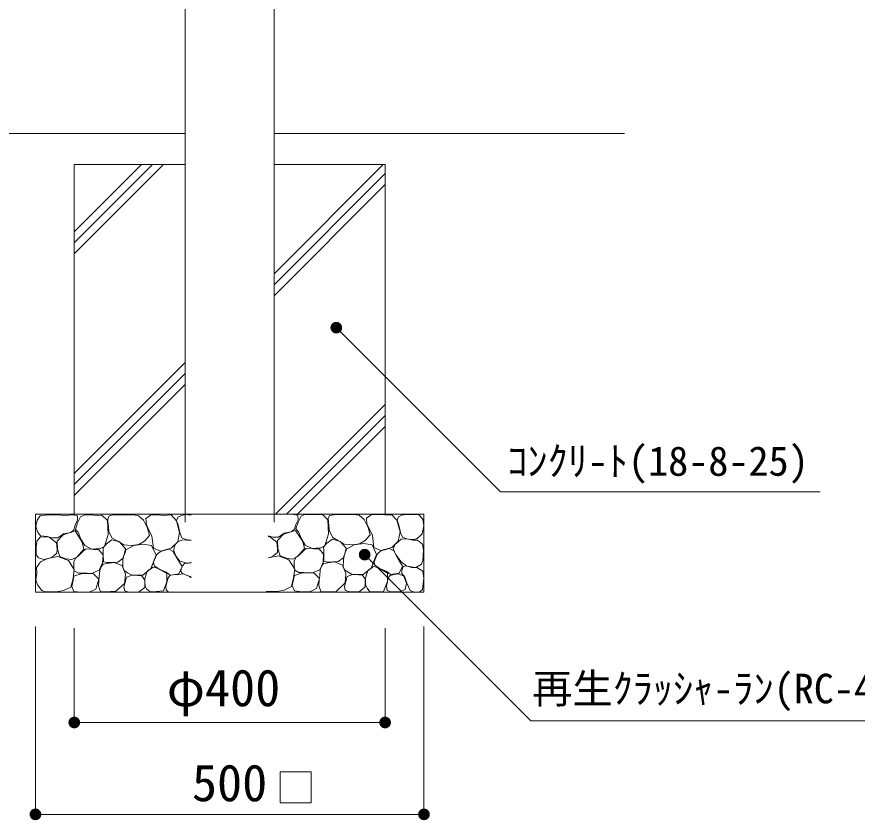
# Model space of a CAD drawing. Units: millimetres on the paper, scale 1:20. Extents: x 12 to 286, y 10 to 196.
# Drawn here: x 40 to 94.1, y 87.1 to 138.7 of the extents above; entities that cross this region are included whole.
import ezdxf
from ezdxf.enums import TextEntityAlignment as Align

# ---------------------------------------------------------------- set-up
doc = ezdxf.new("R2010")
doc.units = ezdxf.units.MM
for name, color, linetype, lineweight in [('0_2', 1, 'Continuous', 13), ('ハッチ', 4, 'Continuous', 13), ('寸法', 1, 'Continuous', 13), ('本体', 7, 'Continuous', 13)]:
    doc.layers.add(name, color=color, linetype=linetype, lineweight=lineweight)
doc.styles.add('ＭＳ ゴシック', font='')
doc.styles.get('ＭＳ ゴシック').set_extended_font_data('MS Gothic')

# ---------------------------------------------------------------- blocks, each defined once
blk = doc.blocks.new('filled_dot')
at = {"color": 0, "linetype": 'Continuous', "lineweight": -2, "const_width": 1.25}
blk.add_lwpolyline([(-0.625, 0, 1), (0.625, 0, 1)], format="xyb", close=True, dxfattribs=at)

msp = doc.modelspace()

# ---------------------------------------------------------------- linework, layer by layer
at = {"layer": '0_2'}
for p, q in [((41.223, 99.527), (41.223, 87.446)), ((66.223, 99.527), (66.223, 87.446)), ((43.723, 99.414), (43.723, 93.353)), ((63.723, 99.414), (63.723, 93.353)), ((43.723, 93.353), (63.723, 93.353)), ((41.223, 87.446), (66.223, 87.446))]:
    msp.add_line(p, q, dxfattribs=at)
at = {"layer": 'ハッチ'}
for p, q in [((43.723, 124.917), (48.048, 129.243)), ((43.723, 124.21), (48.755, 129.243)), ((43.723, 123.503), (49.462, 129.243)), ((56.58, 122.218), (63.604, 129.243)), ((56.58, 121.511), (63.723, 128.654)), ((56.58, 120.804), (63.723, 127.947)), ((43.723, 109.361), (50.865, 116.503)), ((43.723, 108.654), (50.865, 115.796)), ((43.723, 107.947), (50.865, 115.089)), ((56.661, 106.743), (63.723, 113.804)), ((57.368, 106.743), (63.723, 113.097)), ((58.075, 106.743), (63.723, 112.39)), ((41.341, 106.371), (41.531, 106.636)), ((41.531, 106.636), (41.868, 106.692)), ((41.868, 106.692), (42.591, 106.71)), ((42.591, 106.71), (43.162, 106.662)), ((43.162, 106.662), (43.644, 106.719)), ((43.644, 106.719), (43.921, 106.649)), ((43.921, 106.649), (43.934, 106.358)), ((43.935, 106.195), (44.124, 106.587)), ((44.124, 106.587), (44.356, 106.689)), ((44.356, 106.689), (44.734, 106.703)), ((44.734, 106.703), (45.185, 106.674)), ((45.185, 106.674), (45.505, 106.689)), ((45.505, 106.689), (45.853, 106.355)), ((45.877, 106.435), (45.965, 106.648)), ((45.965, 106.648), (46.253, 106.71)), ((46.253, 106.71), (46.654, 106.71)), ((46.654, 106.71), (47.078, 106.705)), ((47.078, 106.705), (47.524, 106.719)), ((47.524, 106.719), (47.856, 106.648)), ((47.856, 106.648), (48.181, 106.372)), ((48.335, 106.464), (48.62, 106.691)), ((48.62, 106.691), (49.066, 106.714)), ((49.066, 106.714), (49.499, 106.671)), ((49.499, 106.671), (49.959, 106.705)), ((49.959, 106.705), (50.296, 106.332)), ((50.299, 106.317), (50.387, 106.552)), ((50.387, 106.552), (50.615, 106.669)), ((50.615, 106.669), (50.901, 106.721)), ((50.901, 106.721), (51.238, 106.691)), ((57.832, 106.727), (58.11, 106.689)), ((58.11, 106.689), (58.122, 106.398)), ((58.124, 106.235), (58.312, 106.627)), ((58.312, 106.627), (58.521, 106.707)), ((58.521, 106.707), (58.927, 106.73)), ((58.927, 106.73), (59.373, 106.714)), ((59.373, 106.714), (59.693, 106.729)), ((59.693, 106.729), (60.042, 106.394)), ((60.066, 106.475), (60.155, 106.665)), ((60.155, 106.665), (60.447, 106.72)), ((60.447, 106.72), (60.849, 106.726)), ((60.849, 106.726), (61.243, 106.725)), ((61.243, 106.725), (61.656, 106.725)), ((61.656, 106.725), (62.044, 106.687)), ((62.044, 106.687), (62.37, 106.412)), ((62.524, 106.504), (62.825, 106.706)), ((62.825, 106.706), (63.267, 106.739)), ((63.267, 106.739), (63.681, 106.703)), ((63.681, 106.703), (64.153, 106.706)), ((64.153, 106.706), (64.484, 106.371)), ((64.488, 106.357), (64.576, 106.591)), ((64.576, 106.591), (64.776, 106.685)), ((64.776, 106.685), (65.097, 106.735)), ((65.097, 106.735), (65.427, 106.731)), ((65.427, 106.731), (65.901, 106.71)), ((65.901, 106.71), (66.154, 106.43)), ((41.252, 105.966), (41.341, 106.371)), ((43.782, 106.042), (43.694, 105.739)), ((43.934, 106.358), (43.782, 106.042)), ((43.79, 105.759), (43.935, 106.195)), ((45.853, 106.355), (45.897, 105.44)), ((45.89, 106.21), (45.877, 106.435)), ((45.915, 105.972), (45.89, 106.21)), ((48.181, 106.372), (48.444, 105.859)), ((48.369, 106.066), (48.335, 106.464)), ((48.485, 105.834), (48.369, 106.066)), ((50.296, 106.332), (50.495, 105.568)), ((50.402, 106.068), (50.299, 106.317)), ((50.475, 105.745), (50.402, 106.068)), ((57.971, 106.082), (57.882, 105.779)), ((58.122, 106.398), (57.971, 106.082)), ((57.978, 105.799), (58.124, 106.235)), ((60.042, 106.394), (60.086, 105.479)), ((60.078, 106.249), (60.066, 106.475)), ((60.103, 106.012), (60.078, 106.249)), ((60.141, 105.661), (60.103, 106.012)), ((62.37, 106.412), (62.633, 105.899)), ((62.557, 106.106), (62.524, 106.504)), ((62.673, 105.873), (62.557, 106.106)), ((64.484, 106.371), (64.684, 105.607)), ((64.591, 106.107), (64.488, 106.357)), ((64.664, 105.784), (64.591, 106.107)), ((66.206, 105.997), (66.103, 105.491)), ((66.154, 106.43), (66.206, 105.997)), ((41.354, 105.625), (41.252, 105.966)), ((41.556, 105.36), (41.354, 105.625)), ((43.036, 105.486), (42.669, 105.233)), ((43.005, 105.425), (43.775, 105.672)), ((43.491, 105.575), (43.036, 105.486)), ((43.694, 105.739), (43.491, 105.575)), ((43.775, 105.672), (44.24, 104.96)), ((43.964, 105.585), (43.79, 105.759)), ((44.153, 105.135), (43.964, 105.585)), ((45.952, 105.622), (45.915, 105.972)), ((46.165, 105.208), (45.952, 105.622)), ((48.444, 105.859), (48.57, 105.384)), ((48.717, 105.335), (48.485, 105.834)), ((50.495, 105.568), (50.379, 104.97)), ((50.534, 105.503), (50.475, 105.745)), ((50.652, 105.231), (50.534, 105.503)), ((56.801, 105.058), (57.193, 105.465)), ((57.224, 105.526), (56.858, 105.273)), ((57.193, 105.465), (57.964, 105.712)), ((57.68, 105.614), (57.224, 105.526)), ((57.882, 105.779), (57.68, 105.614)), ((57.964, 105.712), (58.429, 105)), ((58.153, 105.625), (57.978, 105.799)), ((58.342, 105.174), (58.153, 105.625)), ((60.086, 105.479), (59.853, 104.709)), ((60.354, 105.248), (60.141, 105.661)), ((62.633, 105.899), (62.758, 105.423)), ((62.906, 105.375), (62.673, 105.873)), ((64.684, 105.607), (64.567, 105.01)), ((64.723, 105.542), (64.664, 105.784)), ((64.84, 105.271), (64.723, 105.542)), ((66.103, 105.491), (65.971, 105.366)), ((41.27, 104.631), (41.302, 105.022)), ((41.302, 105.022), (41.552, 105.303)), ((41.552, 105.303), (42.099, 105.272)), ((41.986, 105.322), (41.556, 105.36)), ((42.302, 105.233), (41.986, 105.322)), ((42.099, 105.272), (42.568, 104.912)), ((42.669, 105.233), (42.302, 105.233)), ((42.568, 104.912), (42.615, 104.49)), ((42.612, 105.018), (43.005, 105.425)), ((42.642, 104.495), (42.612, 105.018)), ((44.4, 104.728), (44.153, 105.135)), ((44.24, 104.96), (44.342, 104.51)), ((45.897, 105.44), (45.664, 104.67)), ((45.792, 104.841), (46.145, 105.109)), ((46.145, 105.109), (46.632, 104.963)), ((46.528, 105.008), (46.165, 105.208)), ((46.917, 104.783), (46.528, 105.008)), ((46.632, 104.963), (47.022, 104.525)), ((48.244, 105.021), (47.881, 104.795)), ((48.57, 105.384), (48.244, 105.021)), ((48.817, 104.572), (48.717, 105.335)), ((50.379, 104.97), (49.963, 104.572)), ((50.267, 104.849), (50.394, 104.975)), ((50.394, 104.975), (50.686, 105.102)), ((50.909, 105.128), (50.652, 105.231)), ((50.686, 105.102), (51.238, 105.069)), ((51.158, 105.084), (50.909, 105.128)), ((51.238, 105.082), (51.158, 105.084)), ((56.491, 105.273), (56.201, 105.354)), ((56.201, 105.316), (56.288, 105.311)), ((56.288, 105.311), (56.757, 104.952)), ((56.858, 105.273), (56.491, 105.273)), ((56.757, 104.952), (56.803, 104.53)), ((56.83, 104.535), (56.801, 105.058)), ((58.589, 104.768), (58.342, 105.174)), ((58.429, 105), (58.53, 104.55)), ((59.981, 104.881), (60.334, 105.148)), ((60.334, 105.148), (60.821, 105.002)), ((60.717, 105.048), (60.354, 105.248)), ((61.105, 104.823), (60.717, 105.048)), ((60.821, 105.002), (61.211, 104.564)), ((62.433, 105.06), (62.069, 104.835)), ((62.758, 105.423), (62.433, 105.06)), ((63.006, 104.611), (62.906, 105.375)), ((64.567, 105.01), (64.152, 104.611)), ((64.377, 104.813), (64.554, 104.98)), ((64.554, 104.98), (64.753, 105.146)), ((64.753, 105.146), (65.117, 105.167)), ((65.097, 105.168), (64.84, 105.271)), ((65.347, 105.124), (65.097, 105.168)), ((65.117, 105.167), (65.503, 105.073)), ((65.574, 105.117), (65.347, 105.124)), ((65.503, 105.073), (65.816, 105.084)), ((65.78, 105.197), (65.574, 105.117)), ((65.971, 105.366), (65.78, 105.197)), ((65.816, 105.084), (66.118, 104.813)), ((41.27, 104.147), (41.27, 104.631)), ((42.615, 104.49), (42.599, 104.24)), ((42.787, 104.031), (42.642, 104.495)), ((44.342, 104.51), (44.182, 104.321)), ((44.261, 104.336), (44.453, 104.509)), ((44.836, 104.495), (44.4, 104.728)), ((44.453, 104.509), (44.684, 104.528)), ((44.684, 104.528), (44.954, 104.49)), ((45.359, 104.539), (44.836, 104.495)), ((44.954, 104.49), (45.281, 104.48)), ((45.281, 104.48), (45.58, 104.143)), ((45.664, 104.67), (45.346, 104.522)), ((45.573, 104.585), (45.792, 104.841)), ((45.585, 104.366), (45.573, 104.585)), ((45.585, 104.147), (45.585, 104.366)), ((47.022, 104.525), (46.876, 103.916)), ((47.405, 104.733), (46.917, 104.783)), ((46.965, 104.229), (47.04, 104.453)), ((47.04, 104.453), (47.549, 104.738)), ((47.881, 104.795), (47.405, 104.733)), ((47.549, 104.738), (48.158, 104.825)), ((48.158, 104.825), (48.692, 104.738)), ((48.692, 104.738), (48.99, 104.118)), ((49.266, 104.372), (48.817, 104.572)), ((49.264, 104.347), (49.509, 104.414)), ((49.963, 104.572), (49.266, 104.372)), ((49.509, 104.414), (49.799, 104.503)), ((49.799, 104.503), (50.089, 104.347)), ((50.121, 104.391), (50.141, 104.644)), ((50.219, 104.187), (50.121, 104.391)), ((50.141, 104.644), (50.267, 104.849)), ((56.803, 104.53), (56.788, 104.28)), ((56.975, 104.07), (56.83, 104.535)), ((58.228, 104.154), (58.449, 104.376)), ((58.53, 104.55), (58.371, 104.361)), ((58.449, 104.376), (58.642, 104.549)), ((59.025, 104.535), (58.589, 104.768)), ((58.642, 104.549), (58.873, 104.568)), ((58.873, 104.568), (59.143, 104.53)), ((59.548, 104.579), (59.025, 104.535)), ((59.143, 104.53), (59.47, 104.52)), ((59.47, 104.52), (59.768, 104.183)), ((59.853, 104.709), (59.535, 104.561)), ((59.761, 104.625), (59.981, 104.881)), ((59.774, 104.406), (59.761, 104.625)), ((59.774, 104.187), (59.774, 104.406)), ((61.211, 104.564), (61.064, 103.956)), ((61.594, 104.772), (61.105, 104.823)), ((61.154, 104.269), (61.228, 104.492)), ((61.228, 104.492), (61.738, 104.778)), ((62.069, 104.835), (61.594, 104.772)), ((61.738, 104.778), (62.346, 104.865)), ((62.346, 104.865), (62.88, 104.778)), ((62.88, 104.778), (63.178, 104.157)), ((63.454, 104.412), (63.006, 104.611)), ((63.23, 104.208), (63.453, 104.386)), ((63.453, 104.386), (63.698, 104.453)), ((64.152, 104.611), (63.454, 104.412)), ((63.698, 104.453), (63.988, 104.542)), ((63.988, 104.542), (64.278, 104.386)), ((64.231, 104.532), (64.377, 104.813)), ((64.325, 104.323), (64.231, 104.532)), ((64.278, 104.386), (64.501, 103.985)), ((66.118, 104.813), (66.201, 104.469)), ((66.201, 104.469), (66.181, 104.104)), ((41.411, 103.943), (41.27, 104.147)), ((41.755, 103.834), (41.411, 103.943)), ((41.538, 103.679), (42.018, 103.897)), ((42.146, 103.928), (41.755, 103.834)), ((42.018, 103.897), (42.672, 104.028)), ((42.38, 104.053), (42.146, 103.928)), ((42.599, 104.24), (42.38, 104.053)), ((42.672, 104.028), (43.341, 103.781)), ((43.179, 103.885), (42.787, 104.031)), ((43.572, 103.827), (43.179, 103.885)), ((43.891, 103.987), (43.572, 103.827)), ((43.693, 103.691), (43.798, 103.932)), ((43.798, 103.932), (44.039, 104.115)), ((44.182, 104.321), (43.891, 103.987)), ((44.039, 104.115), (44.261, 104.336)), ((45.58, 104.143), (45.541, 103.614)), ((45.597, 103.685), (45.585, 104.147)), ((46.876, 103.916), (46.523, 103.673)), ((46.854, 103.72), (46.878, 103.981)), ((46.878, 103.981), (46.965, 104.229)), ((48.99, 104.118), (48.642, 103.249)), ((48.829, 103.656), (48.952, 103.968)), ((48.952, 103.968), (49.041, 104.169)), ((49.041, 104.169), (49.264, 104.347)), ((50.089, 104.347), (50.312, 103.946)), ((50.306, 104.002), (50.219, 104.187)), ((50.501, 103.749), (50.306, 104.002)), ((50.312, 103.946), (50.658, 103.377)), ((56.334, 103.967), (56.201, 103.935)), ((56.201, 103.934), (56.207, 103.937)), ((56.207, 103.937), (56.861, 104.067)), ((56.569, 104.092), (56.334, 103.967)), ((56.788, 104.28), (56.569, 104.092)), ((56.861, 104.067), (57.529, 103.82)), ((57.368, 103.925), (56.975, 104.07)), ((57.76, 103.867), (57.368, 103.925)), ((58.08, 104.027), (57.76, 103.867)), ((57.881, 103.731), (57.987, 103.971)), ((57.987, 103.971), (58.228, 104.154)), ((58.371, 104.361), (58.08, 104.027)), ((59.768, 104.183), (59.73, 103.654)), ((59.786, 103.724), (59.774, 104.187)), ((61.064, 103.956), (60.711, 103.712)), ((61.042, 103.76), (61.067, 104.021)), ((61.067, 104.021), (61.154, 104.269)), ((63.178, 104.157), (62.83, 103.288)), ((63.018, 103.696), (63.14, 104.008)), ((63.14, 104.008), (63.23, 104.208)), ((64.409, 104.167), (64.325, 104.323)), ((64.742, 103.719), (64.409, 104.167)), ((64.501, 103.985), (64.846, 103.417)), ((66.181, 104.104), (66.149, 103.771)), ((41.291, 103.331), (41.538, 103.679)), ((41.306, 102.938), (41.291, 103.331)), ((43.341, 103.781), (43.718, 103.185)), ((43.683, 103.364), (43.693, 103.691)), ((43.721, 103.104), (43.683, 103.364)), ((45.541, 103.614), (45.33, 103.142)), ((45.365, 103.131), (45.443, 103.365)), ((45.443, 103.365), (45.573, 103.546)), ((45.573, 103.546), (46.274, 103.637)), ((45.817, 103.636), (45.597, 103.685)), ((46.145, 103.648), (45.817, 103.636)), ((46.523, 103.673), (46.145, 103.648)), ((46.274, 103.637), (46.794, 103.443)), ((46.794, 103.443), (47.015, 102.897)), ((46.841, 103.373), (46.854, 103.72)), ((46.928, 103.137), (46.841, 103.373)), ((48.651, 103.233), (48.771, 103.353)), ((48.771, 103.353), (49.055, 103.287)), ((48.863, 103.422), (48.829, 103.656)), ((49.153, 103.232), (48.863, 103.422)), ((49.055, 103.287), (49.677, 102.927)), ((50.658, 103.377), (50.446, 102.909)), ((51.027, 103.584), (50.501, 103.749)), ((50.607, 103.262), (50.702, 103.444)), ((50.702, 103.444), (50.813, 103.587)), ((50.813, 103.587), (50.995, 103.595)), ((50.995, 103.595), (51.217, 103.626)), ((51.238, 103.673), (51.027, 103.584)), ((51.217, 103.626), (51.238, 103.633)), ((57.529, 103.82), (57.907, 103.225)), ((57.871, 103.403), (57.881, 103.731)), ((57.91, 103.144), (57.871, 103.403)), ((59.73, 103.654), (59.518, 103.182)), ((59.553, 103.171), (59.631, 103.404)), ((59.631, 103.404), (59.761, 103.586)), ((59.761, 103.586), (60.463, 103.677)), ((60.005, 103.676), (59.786, 103.724)), ((60.334, 103.688), (60.005, 103.676)), ((60.711, 103.712), (60.334, 103.688)), ((60.463, 103.677), (60.982, 103.482)), ((60.982, 103.482), (61.203, 102.937)), ((61.03, 103.413), (61.042, 103.76)), ((61.117, 103.177), (61.03, 103.413)), ((62.83, 103.288), (62.321, 102.866)), ((62.84, 103.272), (62.96, 103.392)), ((62.96, 103.392), (63.244, 103.327)), ((63.051, 103.462), (63.018, 103.696)), ((63.341, 103.272), (63.051, 103.462)), ((63.244, 103.327), (63.866, 102.967)), ((64.846, 103.417), (64.634, 102.949)), ((65.128, 103.417), (64.742, 103.719)), ((64.803, 103.128), (64.895, 103.392)), ((64.895, 103.392), (65.078, 103.422)), ((65.078, 103.422), (65.423, 103.331)), ((65.701, 103.333), (65.128, 103.417)), ((65.423, 103.331), (65.809, 103.3)), ((66.055, 103.542), (65.701, 103.333)), ((65.809, 103.3), (66.155, 103.097)), ((66.149, 103.771), (66.055, 103.542)), ((41.248, 102.532), (41.306, 102.938)), ((43.718, 103.185), (43.646, 102.619)), ((43.646, 102.505), (43.702, 102.765)), ((43.702, 102.765), (44.221, 102.934)), ((43.991, 102.96), (43.721, 103.104)), ((44.299, 102.96), (43.991, 102.96)), ((44.221, 102.934), (44.965, 102.922)), ((44.55, 102.95), (44.299, 102.96)), ((44.858, 102.94), (44.55, 102.95)), ((45.06, 103.037), (44.858, 102.94)), ((44.965, 102.922), (45.303, 102.573)), ((45.33, 103.142), (45.06, 103.037)), ((45.3, 102.482), (45.326, 102.754)), ((45.326, 102.754), (45.365, 103.131)), ((47.152, 102.976), (46.928, 103.137)), ((47.015, 102.897), (46.963, 102.3)), ((47.09, 102.703), (47.437, 102.827)), ((47.425, 102.839), (47.152, 102.976)), ((48.133, 102.827), (47.425, 102.839)), ((47.437, 102.827), (47.822, 102.802)), ((47.822, 102.802), (48.058, 102.802)), ((48.058, 102.802), (48.269, 102.504)), ((48.642, 103.249), (48.133, 102.827)), ((48.269, 102.589), (48.356, 102.894)), ((48.356, 102.894), (48.443, 103.102)), ((48.443, 103.102), (48.651, 103.233)), ((49.342, 103.154), (49.153, 103.232)), ((49.643, 103.021), (49.342, 103.154)), ((49.888, 102.831), (49.643, 103.021)), ((49.677, 102.927), (49.688, 102.392)), ((49.752, 102.621), (49.878, 102.811)), ((49.878, 102.811), (50.052, 102.842)), ((50.446, 102.909), (49.888, 102.831)), ((50.052, 102.842), (50.432, 102.882)), ((50.432, 102.882), (50.749, 102.906)), ((50.576, 103.057), (50.607, 103.262)), ((50.687, 102.93), (50.576, 103.057)), ((50.908, 102.851), (50.687, 102.93)), ((50.749, 102.906), (51.137, 102.74)), ((51.122, 102.772), (50.908, 102.851)), ((51.238, 102.723), (51.122, 102.772)), ((57.907, 103.225), (57.834, 102.658)), ((57.834, 102.545), (57.891, 102.804)), ((57.891, 102.804), (58.409, 102.973)), ((58.18, 102.999), (57.91, 103.144)), ((58.488, 102.999), (58.18, 102.999)), ((58.409, 102.973), (59.153, 102.962)), ((58.738, 102.99), (58.488, 102.999)), ((59.046, 102.98), (58.738, 102.99)), ((59.248, 103.076), (59.046, 102.98)), ((59.153, 102.962), (59.492, 102.613)), ((59.518, 103.182), (59.248, 103.076)), ((59.488, 102.521), (59.514, 102.794)), ((59.514, 102.794), (59.553, 103.171)), ((61.34, 103.015), (61.117, 103.177)), ((61.203, 102.937), (61.151, 102.339)), ((61.278, 102.742), (61.626, 102.866)), ((61.613, 102.879), (61.34, 103.015)), ((62.321, 102.866), (61.613, 102.879)), ((61.626, 102.866), (62.011, 102.842)), ((62.011, 102.842), (62.247, 102.842)), ((62.247, 102.842), (62.458, 102.544)), ((62.457, 102.628), (62.545, 102.934)), ((62.545, 102.934), (62.632, 103.141)), ((62.632, 103.141), (62.84, 103.272)), ((63.531, 103.194), (63.341, 103.272)), ((63.832, 103.06), (63.531, 103.194)), ((64.077, 102.871), (63.832, 103.06)), ((63.866, 102.967), (63.877, 102.432)), ((63.897, 102.633), (64.054, 102.811)), ((64.054, 102.811), (64.314, 102.873)), ((64.634, 102.949), (64.077, 102.871)), ((64.314, 102.873), (64.585, 102.925)), ((64.585, 102.925), (64.919, 102.758)), ((64.793, 102.945), (64.803, 103.128)), ((64.996, 102.691), (64.793, 102.945)), ((64.919, 102.758), (65.106, 102.31)), ((66.155, 103.097), (66.206, 102.64)), ((41.364, 102.212), (41.248, 102.532)), ((41.626, 101.834), (41.364, 102.212)), ((43.646, 102.619), (43.5, 102.052)), ((43.555, 102.111), (43.646, 102.505)), ((45.303, 102.573), (45.111, 101.931)), ((45.274, 102.118), (45.3, 102.482)), ((46.963, 102.3), (46.391, 101.793)), ((46.916, 102.057), (47.003, 102.38)), ((47.003, 102.38), (47.09, 102.703)), ((48.269, 102.504), (48.257, 102.032)), ((48.258, 102.36), (48.269, 102.589)), ((48.291, 102.13), (48.258, 102.36)), ((49.688, 102.392), (49.459, 101.814)), ((49.609, 102.13), (49.672, 102.336)), ((49.672, 102.336), (49.752, 102.621)), ((51.137, 102.74), (51.238, 102.662)), ((57.834, 102.658), (57.689, 102.092)), ((57.744, 102.151), (57.834, 102.545)), ((59.492, 102.613), (59.3, 101.97)), ((59.462, 102.158), (59.488, 102.521)), ((61.151, 102.339), (60.582, 101.787)), ((61.104, 102.097), (61.191, 102.42)), ((61.191, 102.42), (61.278, 102.742)), ((62.458, 102.544), (62.445, 102.072)), ((62.446, 102.399), (62.457, 102.628)), ((62.479, 102.17), (62.446, 102.399)), ((63.877, 102.432), (63.617, 101.775)), ((63.803, 102.113), (63.866, 102.383)), ((63.866, 102.383), (63.897, 102.633)), ((65.128, 102.325), (64.996, 102.691)), ((65.106, 102.31), (65.013, 101.904)), ((65.342, 101.847), (65.128, 102.325)), ((66.175, 102.264), (66.125, 101.898)), ((66.206, 102.64), (66.175, 102.264)), ((41.873, 101.747), (41.626, 101.834)), ((42.585, 101.747), (41.873, 101.747)), ((43.035, 101.834), (42.585, 101.747)), ((43.5, 102.052), (43.035, 101.834)), ((43.702, 101.784), (43.555, 102.111)), ((44.176, 101.739), (43.702, 101.784)), ((44.728, 101.762), (44.176, 101.739)), ((45.111, 101.931), (44.728, 101.762)), ((45.404, 101.78), (45.274, 102.118)), ((45.69, 101.754), (45.404, 101.78)), ((46.391, 101.793), (45.69, 101.754)), ((46.965, 101.821), (46.916, 102.057)), ((47.226, 101.734), (46.965, 101.821)), ((47.86, 101.734), (47.226, 101.734)), ((48.257, 102.032), (47.86, 101.734)), ((48.378, 101.945), (48.291, 102.13)), ((48.575, 101.77), (48.378, 101.945)), ((48.749, 101.759), (48.575, 101.77)), ((49.459, 101.814), (48.749, 101.759)), ((49.633, 101.893), (49.609, 102.13)), ((49.783, 101.743), (49.633, 101.893)), ((50.021, 101.751), (49.783, 101.743)), ((56.773, 101.787), (56.061, 101.787)), ((57.224, 101.874), (56.773, 101.787)), ((57.689, 102.092), (57.224, 101.874)), ((57.891, 101.824), (57.744, 102.151)), ((58.366, 101.757), (57.891, 101.824)), ((58.928, 101.77), (58.366, 101.757)), ((59.3, 101.97), (58.928, 101.77)), ((59.59, 101.78), (59.462, 102.158)), ((59.878, 101.762), (59.59, 101.78)), ((60.582, 101.787), (59.878, 101.762)), ((61.154, 101.861), (61.104, 102.097)), ((61.412, 101.762), (61.154, 101.861)), ((62.055, 101.758), (61.412, 101.762)), ((62.445, 102.072), (62.055, 101.758)), ((62.566, 101.984), (62.479, 102.17)), ((62.747, 101.765), (62.566, 101.984)), ((62.961, 101.76), (62.747, 101.765)), ((63.617, 101.775), (62.961, 101.76)), ((63.845, 101.852), (63.803, 102.113)), ((64.092, 101.763), (63.845, 101.852)), ((64.636, 101.758), (64.092, 101.763)), ((65.013, 101.904), (64.636, 101.758)), ((65.542, 101.763), (65.342, 101.847)), ((65.931, 101.746), (65.542, 101.763)), ((66.125, 101.898), (65.931, 101.746))]:
    msp.add_line(p, q, dxfattribs=at)
at = {"layer": '寸法'}
for p, q in [((60.582, 118.747), (61.112, 118.217)), ((61.112, 118.217), (71.143, 108.186)), ((71.143, 108.186), (91.718, 108.186)), ((62.408, 104.148), (62.938, 103.618)), ((62.938, 103.618), (73.099, 93.457)), ((73.099, 93.457), (104.334, 93.457))]:
    msp.add_line(p, q, dxfattribs=at)
at = {"layer": '寸法', "lineweight": 18}
for p, q in [((60.582, 118.747), (60.589, 118.74)), ((62.408, 104.148), (62.415, 104.141))]:
    msp.add_line(p, q, dxfattribs=at)
at = {"layer": '寸法', "color": 7}
msp.add_line((66.223, 106.743), (66.223, 101.743), dxfattribs=at)
at = {"layer": '寸法', "color": 3}
for p, q in [((58.971, 90.183), (56.971, 90.183)), ((56.971, 90.183), (56.971, 88.183)), ((58.971, 88.183), (58.971, 90.183)), ((56.971, 88.183), (58.971, 88.183))]:
    msp.add_line(p, q, dxfattribs=at)
at = {"layer": '本体'}
for p, q in [((50.865, 168.743), (50.865, 106.243)), ((56.58, 168.743), (56.58, 106.243)), ((19.643, 131.243), (43.723, 131.243)), ((43.723, 131.243), (50.865, 131.243)), ((56.58, 131.243), (63.723, 131.243)), ((63.723, 131.243), (79.13, 131.243)), ((43.723, 129.243), (43.723, 106.743)), ((43.723, 129.243), (50.865, 129.243)), ((56.58, 129.243), (63.723, 129.243)), ((63.723, 129.243), (63.723, 106.743)), ((41.223, 106.743), (66.223, 106.743)), ((41.223, 106.743), (41.223, 101.743)), ((66.223, 106.743), (66.223, 101.743)), ((41.223, 101.743), (66.223, 101.743))]:
    msp.add_line(p, q, dxfattribs=at)

# ---------------------------------------------------------------- block references
at = {"layer": '0_2', "xscale": 0.3, "yscale": 0.3}
for p in [(43.723, 93.353), (41.223, 87.446)]:
    msp.add_blockref('filled_dot', p, dxfattribs=at)
at = {"layer": '0_2', "xscale": 0.3, "yscale": 0.3, "rotation": 180}
for p in [(63.723, 93.353), (66.223, 87.446)]:
    msp.add_blockref('filled_dot', p, dxfattribs=at)
at = {"layer": '寸法', "lineweight": 18, "xscale": 0.3, "yscale": 0.3, "rotation": 315}
for p in [(60.582, 118.747), (62.408, 104.148)]:
    msp.add_blockref('filled_dot', p, dxfattribs=at)

# ---------------------------------------------------------------- texts
at = {"layer": '0_2', "style": 'ＭＳ ゴシック'}
for s, p in [('φ400', (49.676, 93.688)), ('500', (51.294, 87.577))]:
    msp.add_text(s, height=2.374, dxfattribs=at).set_placement(p, align=Align.BOTTOM_LEFT)
at = {"layer": '寸法', "color": 3, "style": 'ＭＳ ゴシック'}
for s, p in [('ｺﾝｸﾘ-ﾄ(18-8-25)', (71.587, 108.652)), ('再生ｸﾗｯｼｬ-ﾗﾝ(RC-40)基礎', (73.184, 94.021))]:
    msp.add_text(s, height=1.899, dxfattribs=at).set_placement(p, align=Align.BOTTOM_LEFT)

doc.saveas('drawing.dxf')
